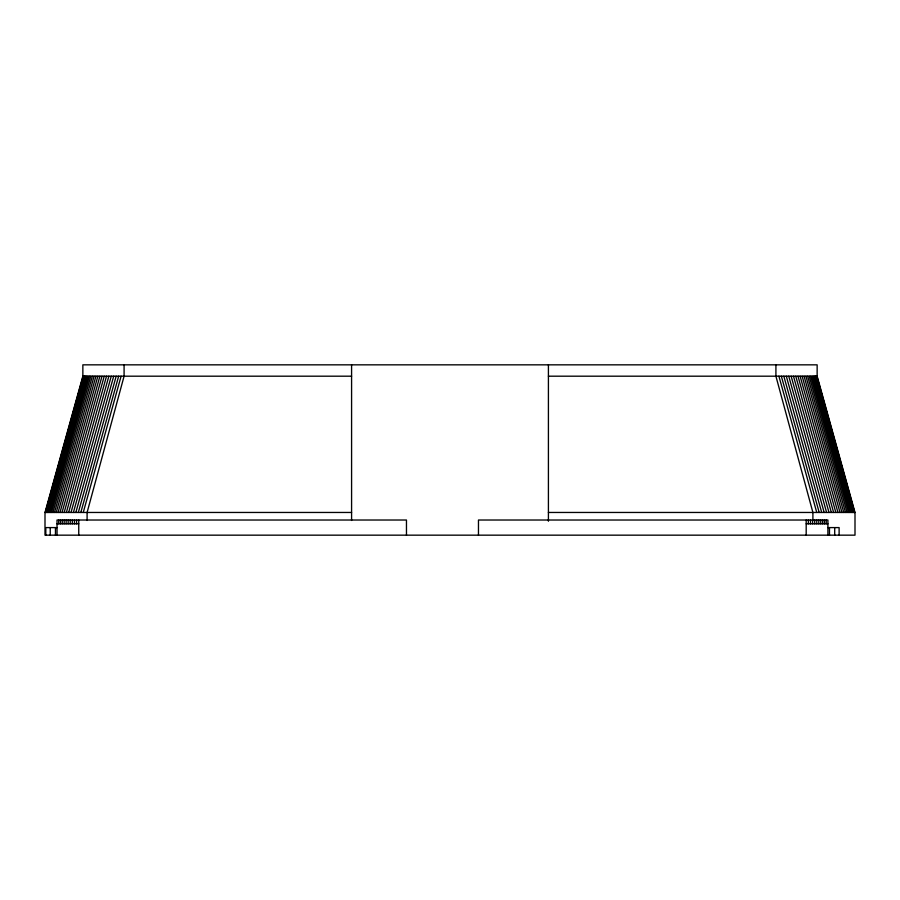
<?xml version="1.0" encoding="UTF-8"?>
<svg xmlns="http://www.w3.org/2000/svg" width="900" height="900" viewBox="0 0 900 900"><rect width="100%" height="100%" fill="white"/><g stroke="black" fill="none" stroke-linecap="round" stroke-linejoin="round"><path stroke-width="1.35" d="M45.81 535.163L45.821 527.591L57.038 527.591L57.026 520.02L406.463 520.02L406.474 535.163M50.231 535.163L50.231 527.591M55.462 535.163L55.462 527.591M57.038 535.163L57.038 527.591M806.186 535.163L806.197 520.02M808.346 523.811L808.346 520.02M810.484 523.811L810.495 520.02M812.61 523.811L812.621 520.02M814.714 523.811L814.725 520.02M816.773 523.811L816.784 520.02M818.786 523.811L818.798 520.02M820.755 523.811L820.766 520.02M822.656 523.811L822.668 520.02M824.479 523.811L824.49 520.02M826.234 523.811L826.245 520.02M827.899 535.163L827.91 520.02L478.474 520.02L478.463 535.163M45 512.46L82.856 376.189L82.856 364.838L817.144 364.838L817.144 376.189L855 512.46L855 535.163L45 535.163L45 512.46L351.585 512.46M45.304 512.46L83.16 376.189M45.731 512.46L83.576 376.189M46.294 512.46L84.15 376.189M47.025 512.46L84.881 376.189M47.914 512.46L85.77 376.189M48.949 512.46L86.805 376.189M50.13 512.46L87.986 376.189M51.458 512.46L89.314 376.189M52.92 512.46L90.776 376.189M54.517 512.46L92.362 376.189M56.227 512.46L94.084 376.189M58.061 512.46L95.918 376.189M59.996 512.46L97.853 376.189M62.044 512.46L99.889 376.189M64.17 512.46L102.015 376.189M66.375 512.46L104.231 376.189M68.659 512.46L106.515 376.189M71.01 512.46L108.855 376.189M73.406 512.46L111.251 376.189M75.847 512.46L113.692 376.189M78.311 512.46L116.168 376.189M80.809 512.46L118.654 376.189M83.25 512.46L121.095 376.189M82.856 376.189L351.585 376.189M548.415 376.189L817.144 376.189M548.415 512.46L855 512.46M57.038 523.811L78.75 523.811L78.75 535.163M806.186 523.811L827.899 523.811M827.899 527.591L839.115 527.591L839.115 535.163M816.84 376.189L854.696 512.46M816.424 376.189L854.269 512.46M815.85 376.189L853.706 512.46M815.119 376.189L852.975 512.46M814.23 376.189L852.086 512.46M813.195 376.189L851.051 512.46M812.014 376.189L849.87 512.46M810.686 376.189L848.543 512.46M809.224 376.189L847.08 512.46M807.637 376.189L845.482 512.46M805.916 376.189L843.773 512.46M804.082 376.189L841.939 512.46M802.148 376.189L840.004 512.46M800.111 376.189L837.956 512.46M797.985 376.189L835.83 512.46M795.769 376.189L833.625 512.46M793.485 376.189L831.341 512.46M791.145 376.189L828.99 512.46M788.749 376.189L826.594 512.46M786.308 376.189L824.153 512.46M783.832 376.189L821.689 512.46M781.346 376.189L819.191 512.46M778.905 376.189L816.75 512.46M78.739 520.02L78.75 523.811M76.579 520.02L76.59 523.811M74.441 520.02L74.441 523.811M72.315 520.02L72.315 523.811M70.211 520.02L70.222 523.811M68.153 520.02L68.164 523.811M66.139 520.02L66.139 523.811M64.17 520.02L64.181 523.811M62.269 520.02L62.28 523.811M60.446 520.02L60.446 523.811M58.691 520.02L58.703 523.811M834.705 527.591L834.705 535.163M829.474 527.591L829.474 535.163M812.903 520.47L812.903 512.46L775.913 376.189L775.913 364.838M548.415 364.838L548.415 521.224M351.585 364.838L351.585 520.47M124.087 364.838L124.087 376.189L87.097 512.46L87.097 520.47"/></g></svg>
